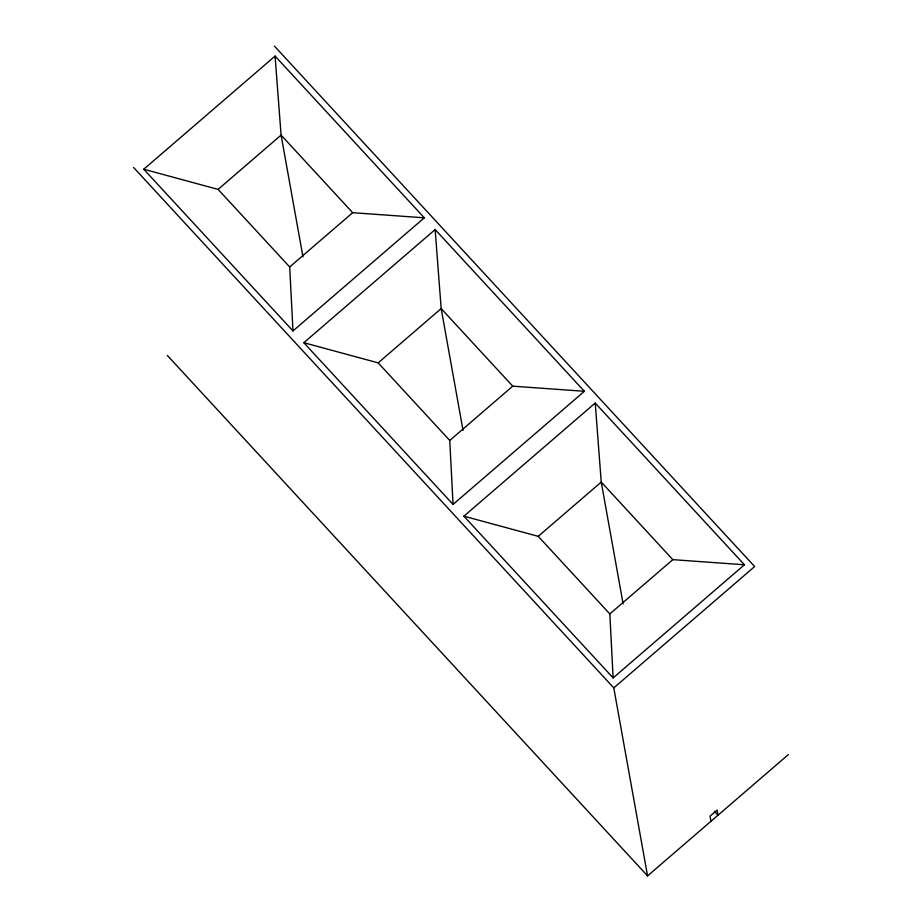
<?xml version="1.0" encoding="UTF-8"?>
<svg xmlns="http://www.w3.org/2000/svg" width="922" height="922" viewBox="0 0 922 922"><rect width="100%" height="100%" fill="white"/><g stroke="black" fill="none" stroke-linecap="round" stroke-linejoin="round"><path stroke-width="1.38" d="M143.763 169.233L275.079 56.092L424.304 217.811L292.989 330.952L143.763 169.233L218.099 189.39L289.681 266.965L292.989 330.952M218.099 189.39L281.095 135.108L275.079 56.092M289.681 266.965L352.677 212.694L424.304 217.811M303.834 342.707L435.149 229.566L584.375 391.285L453.059 504.426L303.834 342.707L378.17 362.865L449.752 440.451L453.059 504.426M378.17 362.865L441.165 308.593L435.149 229.566M449.752 440.451L512.747 386.168L584.375 391.285M463.904 516.182L595.22 403.041L744.446 564.771L613.13 677.912L463.904 516.182L538.241 536.339L609.822 613.925L613.13 677.912M538.241 536.339L601.236 482.068L595.22 403.041M609.822 613.925L672.818 559.654L744.446 564.771M788.425 754.53L647.567 875.9L613.787 687.893L754.645 566.534L274.433 46.1M352.677 212.694L281.095 135.108L302.958 256.812M512.747 386.168L441.165 308.593L463.028 430.286M672.818 559.654L601.236 482.068L623.099 603.76M133.575 167.47L613.787 687.893M714.446 811.36L717.996 815.221L717.074 810.069L710.032 816.143L710.954 821.283M167.355 355.466L647.567 875.9"/></g></svg>
